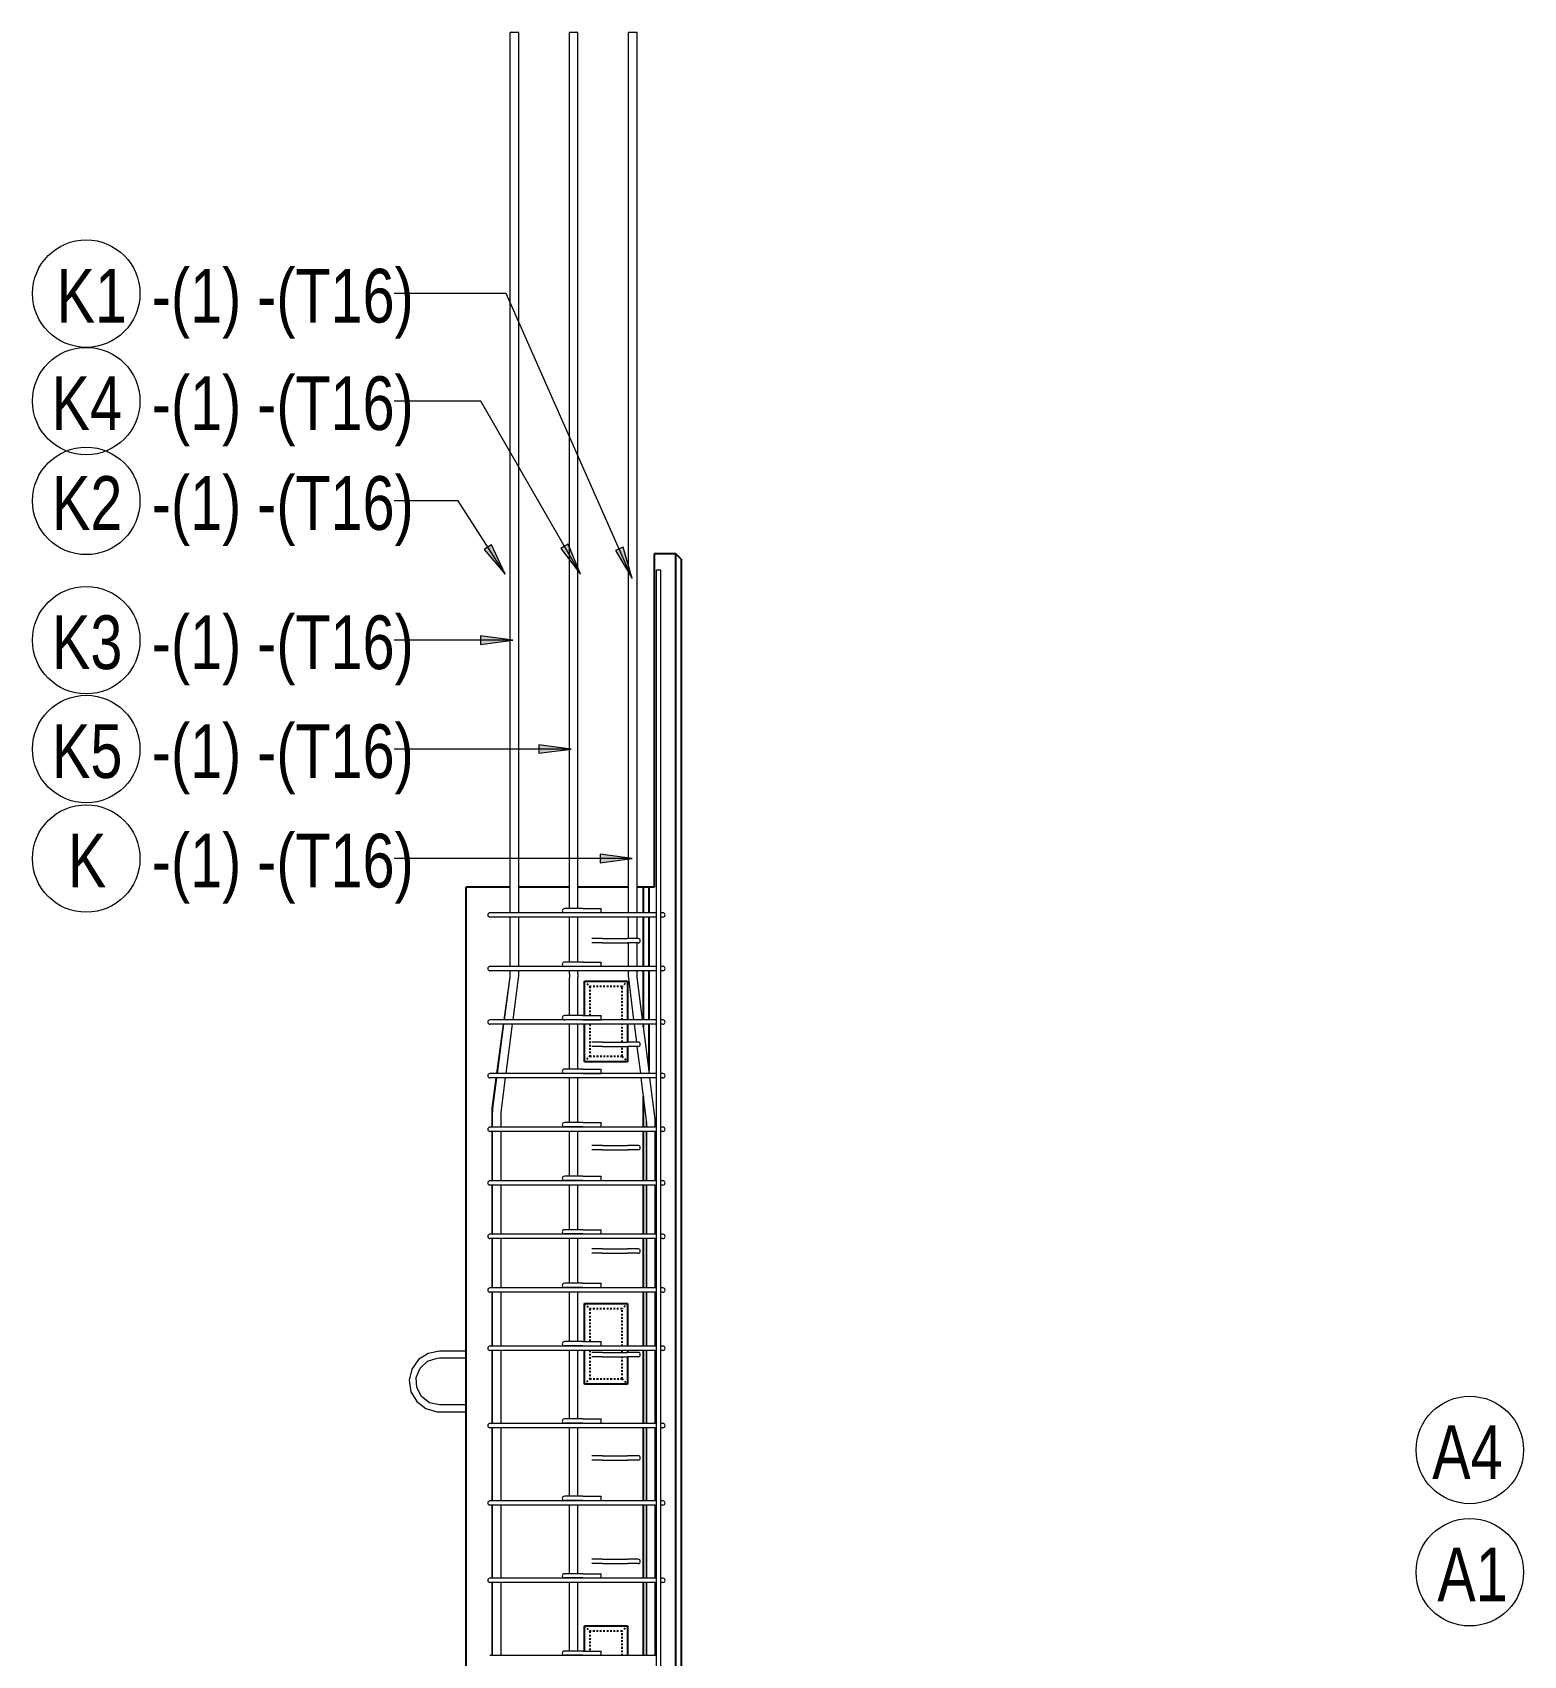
# Model space of a CAD drawing. Header units: millimetres. Extents: x -12508 to 11584, y -2169 to 13538.
# Drawn here: x -5762 to -2987, y 1610 to 4630 of the extents above; entities that cross this region are included whole.
import ezdxf

# ---------------------------------------------------------------- set-up
doc = ezdxf.new("R2010")
doc.units = ezdxf.units.MM
doc.linetypes.add('Dash', pattern=[6.36, 3.18, -3.18])
for name, color, linetype, lineweight in [('A-GENM', 13, 'Continuous', 18), ('A-WALL', 113, 'Continuous', 25), ('A-WALL-HDLN', 110, 'Dash', 25), ('S-COLS', 52, 'Continuous', 18), ('S-COLS-HDLN', 52, 'Dash', 18), ('S-RBAR', 171, 'Continuous', 18), ('S-RBAR-IDEN', 171, 'Continuous', 9)]:
    doc.layers.add(name, color=color, linetype=linetype, lineweight=lineweight)
doc.styles.add('Nirmala UI Semilight', font='NirmalaS.ttf', dxfattribs={"width": 0.8, "height": 100})

# ---------------------------------------------------------------- blocks, each defined once
blk = doc.blocks.new('12_7Ø_ Lifting Insert_COLUMN - 12_9Ø Lifting insert-1653057-Elevation Right 1')
at = {"layer": 'A-GENM'}
for p, q in [((12713.7, 2176.1), (12663.7, 2176.1)), ((12663.7, 2163.4), (12713.7, 2163.4)), ((12713.7, 2076.1), (12663.7, 2076.1)), ((12663.7, 2063.4), (12713.7, 2063.4))]:
    blk.add_line(p, q, dxfattribs=at)
at = {"layer": 'A-GENM', "flags": 128}
for points in [[(12663.7, 2176.1), (12642.7, 2172), (12624.7, 2160.3), (12612.3, 2142.8), (12607.4, 2121.9), (12610.7, 2100.7), (12621.6, 2082.2), (12638.7, 2069.2), (12659.4, 2063.5), (12663.7, 2063.4)], [(12663.7, 2076.1), (12645.3, 2080.1), (12630.3, 2091.6), (12621.6, 2108.3), (12620.7, 2127.1), (12627.8, 2144.5), (12641.6, 2157.4), (12659.6, 2163.2), (12663.7, 2163.4)]]:
    blk.add_lwpolyline(points, dxfattribs=at)
blk = doc.blocks.new('M_Rebar Tag_rfa MARK - ARROW-794226-Elevation Right 1')
at = {"layer": 'S-RBAR-IDEN'}
blk.add_circle((12006.5, 3944.3), 100, dxfattribs=at)
blk = doc.blocks.new('M_Rebar Tag_rfa Dimension - ARROW-793927-Elevation Right 2')
at = {"layer": 'S-RBAR-IDEN'}
blk.add_circle((11535.3, 3792.2), 100, dxfattribs=at)
blk = doc.blocks.new('M_Rebar Tag_rfa Dimension - DOT-793929-Elevation Right 2')
at = {"layer": 'S-RBAR-IDEN'}
blk.add_circle((13398.1, 1558.8), 100, dxfattribs=at)

msp = doc.modelspace()

# ---------------------------------------------------------------- hatches: boundary and pattern name
at = {"layer": 'S-RBAR-IDEN'}
for points in [[(-4882.17887, 3621.90336), (-4907.90871, 3676.67902), (-4921.20897, 3668.15321)], [(-4742.0852, 3621.90336), (-4765.17659, 3677.84248), (-4778.86788, 3669.95991)], [(-4645.53542, 3614.29993), (-4662.60254, 3672.36119), (-4677.04835, 3665.96551)], [(-4868.16951, 3499.3214), (-4928.16951, 3507.22055), (-4928.16951, 3491.42226)], [(-4759.59691, 3296.71603), (-4819.59691, 3304.61518), (-4819.59691, 3288.81688)], [(-4645.51154, 3092.98367), (-4705.51154, 3100.88282), (-4705.51154, 3085.08452)]]:
    msp.add_hatch(color=256, dxfattribs=at).paths.add_polyline_path(points)

# ---------------------------------------------------------------- linework, layer by layer
at = {"layer": 'A-WALL'}
for p, q in [((-4604.63575, 3660.3125), (-4604.63901, 3039.84375)), ((-4564.63833, 3660.31229), (-4604.63575, 3660.3125)), ((-4564.66489, -1395.15646), (-4564.63833, 3660.31229)), ((-4554.63592, 3650.29328), (-4564.64375, 3660.30144)), ((-4554.63592, 3650.29328), (-4554.66242, -1395.15662)), ((-4954.66231, -1395.15441), (-4954.63901, 3039.84559)), ((-4954.63901, 3039.84559), (-4954.64225, 3039.84266)), ((-4872.64144, 3039.84516), (-4954.63901, 3039.84559)), ((-4762.64144, 3039.84458), (-4856.64005, 3039.84507)), ((-4652.64144, 3039.84358), (-4746.64005, 3039.84408)), ((-4624.63947, 3039.84344), (-4636.64005, 3039.8435)), ((-4624.63972, 2991.95145), (-4624.63947, 3039.84344)), ((-4614.63901, 3039.8438), (-4624.63947, 3039.84344)), ((-4614.63901, 3039.8438), (-4614.63926, 2991.95139)), ((-4604.63901, 3039.84375), (-4614.63901, 3039.8438)), ((-4624.64025, 2892.22172), (-4624.63976, 2983.94923)), ((-4614.6393, 2983.94918), (-4614.63978, 2892.22167)), ((-4624.64077, 2792.492), (-4624.64029, 2884.21951)), ((-4614.63983, 2884.21946), (-4614.64031, 2792.49195)), ((-4734.64053, 2800.62274), (-4734.64019, 2864.84402)), ((-4734.6394, 2864.8448), (-4654.6394, 2864.84438)), ((-4654.63862, 2864.8436), (-4654.639, 2792.49216)), ((-4734.64098, 2714.84402), (-4734.64061, 2784.49037)), ((-4654.63904, 2784.48994), (-4654.63922, 2751.34401)), ((-4624.64084, 2779.23536), (-4624.64081, 2784.48979)), ((-4614.64035, 2784.48973), (-4614.6408, 2699.02859)), ((-4654.63926, 2743.34401), (-4654.63941, 2714.8436)), ((-4654.64019, 2714.84281), (-4734.64019, 2714.84323)), ((-4624.64182, 2593.03256), (-4624.64152, 2649.89877)), ((-4624.64234, 2493.30284), (-4624.64186, 2585.03034)), ((-4624.64287, 2393.57312), (-4624.64238, 2485.30062)), ((-4624.64339, 2293.8434), (-4624.64291, 2385.5709)), ((-4624.64396, 2185.46053), (-4624.64343, 2285.84118)), ((-4734.64371, 2193.84388), (-4734.64334, 2264.84402)), ((-4734.64256, 2264.8448), (-4654.64256, 2264.84438)), ((-4654.64177, 2264.8436), (-4654.64219, 2185.46069)), ((-4734.64413, 2114.84402), (-4734.6438, 2177.45889)), ((-4654.64223, 2177.45847), (-4654.64225, 2173.84401)), ((-4624.64472, 2041.50829), (-4624.644, 2177.45831)), ((-4654.64229, 2165.84401), (-4654.64256, 2114.8436)), ((-4654.64334, 2114.84281), (-4734.64334, 2114.84323)), ((-4624.64547, 1897.55606), (-4624.64476, 2033.50608)), ((-4624.64623, 1753.60383), (-4624.64551, 1889.55385)), ((-4624.64698, 1609.65159), (-4624.64627, 1745.60161)), ((-4734.64674, 1618.05441), (-4734.64649, 1664.84402)), ((-4734.64571, 1664.8448), (-4654.64571, 1664.84438)), ((-4654.64493, 1664.8436), (-4654.64522, 1609.65175))]:
    msp.add_line(p, q, dxfattribs=at)
at = {"layer": 'A-WALL-HDLN'}
for p, q in [((-4954.63901, 3039.84559), (-4954.64225, 3039.84266)), ((-4734.6394, 2864.84402), (-4724.63975, 2854.8437)), ((-4724.63975, 2854.8437), (-4724.64003, 2800.62258)), ((-4664.63975, 2854.84339), (-4724.63975, 2854.8437)), ((-4664.64007, 2792.49221), (-4664.63975, 2854.84339)), ((-4654.6394, 2864.8436), (-4664.63975, 2854.84339)), ((-4724.64012, 2784.49031), (-4724.64043, 2724.8437)), ((-4664.64029, 2751.34407), (-4664.64012, 2784.49)), ((-4734.64019, 2714.84402), (-4724.64043, 2724.8437)), ((-4724.64043, 2724.8437), (-4664.64043, 2724.84339)), ((-4664.64043, 2724.84339), (-4664.64033, 2743.34407)), ((-4664.64043, 2724.84339), (-4654.64019, 2714.8436)), ((-4734.64256, 2264.84402), (-4724.6429, 2254.8437)), ((-4724.6429, 2254.8437), (-4724.64322, 2193.84372)), ((-4664.6429, 2254.84339), (-4724.6429, 2254.8437)), ((-4664.64326, 2185.46074), (-4664.6429, 2254.84339)), ((-4654.64256, 2264.8436), (-4664.6429, 2254.84339)), ((-4724.64331, 2177.45884), (-4724.64358, 2124.8437)), ((-4664.64332, 2173.84407), (-4664.64331, 2177.45852)), ((-4664.64358, 2124.84339), (-4664.64337, 2165.84407)), ((-4734.64334, 2114.84402), (-4724.64358, 2124.8437)), ((-4724.64358, 2124.8437), (-4664.64358, 2124.84339)), ((-4664.64358, 2124.84339), (-4654.64334, 2114.8436)), ((-4734.64571, 1664.84402), (-4724.64605, 1654.8437)), ((-4654.64571, 1664.8436), (-4664.64605, 1654.84339)), ((-4724.64605, 1654.8437), (-4724.64624, 1618.05425)), ((-4664.64605, 1654.84339), (-4724.64605, 1654.8437)), ((-4664.64629, 1609.6518), (-4664.64605, 1654.84339))]:
    msp.add_line(p, q, dxfattribs=at)
at = {"layer": 'S-COLS'}
for p, q in [((-4954.66231, -1395.15441), (-4954.63901, 3039.84559)), ((-4954.64225, 3039.84266), (-4954.63901, 3039.84559)), ((-4954.63901, 3039.84559), (-4872.64144, 3039.84516)), ((-4856.64005, 3039.84507), (-4762.64144, 3039.84458)), ((-4734.64019, 2864.84402), (-4734.64053, 2800.62274)), ((-4654.6394, 2864.84438), (-4734.6394, 2864.8448)), ((-4654.639, 2792.49216), (-4654.63862, 2864.8436)), ((-4734.64061, 2784.49037), (-4734.64098, 2714.84402)), ((-4654.63922, 2751.34401), (-4654.63904, 2784.48994)), ((-4654.63941, 2714.8436), (-4654.63926, 2743.34401)), ((-4734.64019, 2714.84323), (-4654.64019, 2714.84281)), ((-4734.64334, 2264.84402), (-4734.64371, 2193.84388)), ((-4654.64256, 2264.84438), (-4734.64256, 2264.8448)), ((-4654.64219, 2185.46069), (-4654.64177, 2264.8436)), ((-4734.6438, 2177.45889), (-4734.64413, 2114.84402)), ((-4654.64225, 2173.84401), (-4654.64223, 2177.45847)), ((-4654.64256, 2114.8436), (-4654.64229, 2165.84401)), ((-4734.64334, 2114.84323), (-4654.64334, 2114.84281)), ((-4734.64649, 1664.84402), (-4734.64674, 1618.05441)), ((-4654.64571, 1664.84438), (-4734.64571, 1664.8448)), ((-4654.64522, 1609.65175), (-4654.64493, 1664.8436))]:
    msp.add_line(p, q, dxfattribs=at)
at = {"layer": 'S-COLS-HDLN'}
msp.add_line((-4954.64225, 3039.84266), (-4954.63901, 3039.84559), dxfattribs=at)
at = {"layer": 'S-RBAR'}
for p, q in [((-4872.6403, 2991.95275), (-4872.63169, 4630.31297)), ((-4856.63169, 4630.31288), (-4872.63169, 4630.31297)), ((-4856.6403, 2991.95266), (-4856.63169, 4630.31288)), ((-4762.64026, 2999.84407), (-4762.63169, 4630.31239)), ((-4746.63169, 4630.3123), (-4762.63169, 4630.31239)), ((-4746.64026, 2999.84401), (-4746.63169, 4630.3123)), ((-4652.6403, 2991.95159), (-4652.63169, 4630.31181)), ((-4636.63169, 4630.31173), (-4652.63169, 4630.31181)), ((-4636.6403, 2991.95151), (-4636.63169, 4630.31173)), ((-4600.66256, -1365.15664), (-4600.63631, 3629.84336)), ((-4592.63631, 3629.84332), (-4600.63631, 3629.84336)), ((-4592.66256, -1365.15668), (-4592.63631, 3629.84332)), ((-4608.63977, 2991.95136), (-4890.63977, 2991.95284)), ((-4737.70346, 2999.84393), (-4703.76273, 2999.8434)), ((-4703.76285, 2991.95186), (-4703.76273, 2999.8434)), ((-4608.63981, 2983.95136), (-4890.63981, 2983.95284)), ((-4872.64082, 2892.22303), (-4872.64034, 2983.95275)), ((-4856.64082, 2892.22294), (-4856.64034, 2983.95266)), ((-4762.64078, 2900.2335), (-4762.64034, 2983.95217)), ((-4746.64078, 2900.23344), (-4746.64034, 2983.95209)), ((-4652.64055, 2943.84399), (-4652.64034, 2983.95159)), ((-4636.64055, 2943.84376), (-4636.64034, 2983.95151)), ((-4700.76809, 2935.84426), (-4654.63955, 2935.84401)), ((-4700.76805, 2943.84426), (-4654.63951, 2943.84401)), ((-4652.64083, 2892.22187), (-4652.6406, 2935.84399)), ((-4636.64083, 2892.22179), (-4636.6406, 2935.84376)), ((-4737.70398, 2900.23336), (-4703.76325, 2900.23282)), ((-4703.76338, 2892.23282), (-4703.76325, 2900.23282)), ((-4608.64033, 2884.22164), (-4890.64033, 2884.22312)), ((-4608.64029, 2892.22164), (-4890.64029, 2892.22312)), ((-4884.02183, 2792.49337), (-4873.04674, 2872.58113)), ((-4883.51947, 2792.49336), (-4873.02472, 2872.58113)), ((-4873.02472, 2872.58113), (-4872.6424, 2878.11619)), ((-4872.6424, 2878.11619), (-4872.6409, 2878.48766)), ((-4872.6409, 2878.48766), (-4872.64087, 2884.22303)), ((-4867.38269, 2792.49328), (-4857.16034, 2870.50226)), ((-4857.16034, 2870.50226), (-4856.90062, 2874.49492)), ((-4856.90062, 2874.49492), (-4856.6409, 2878.48757)), ((-4856.6409, 2878.48757), (-4856.64087, 2884.22294)), ((-4762.64116, 2800.62293), (-4762.64093, 2871.54114)), ((-4762.6409, 2878.48708), (-4762.64087, 2884.22245)), ((-4746.64116, 2800.62287), (-4746.64093, 2871.54109)), ((-4746.6409, 2878.487), (-4746.64087, 2884.22236)), ((-4652.6409, 2878.4865), (-4652.64087, 2884.22187)), ((-4652.39533, 2874.51864), (-4652.6409, 2878.4865)), ((-4652.14976, 2870.55077), (-4652.39533, 2874.51864)), ((-4642.41754, 2792.4921), (-4652.14976, 2870.55077)), ((-4636.6409, 2878.48642), (-4636.64087, 2884.22179)), ((-4636.63946, 2878.1118), (-4636.6409, 2878.48642)), ((-4636.27269, 2872.5303), (-4636.63946, 2878.1118)), ((-4626.29366, 2792.49201), (-4636.27269, 2872.5303)), ((-4897.68862, 2692.76369), (-4885.11836, 2784.49172)), ((-4896.58811, 2692.76368), (-4884.56779, 2784.49337)), ((-4608.64086, 2784.49192), (-4890.64086, 2784.4934)), ((-4608.64082, 2792.49192), (-4890.64082, 2792.4934)), ((-4880.45133, 2692.76363), (-4868.43101, 2784.49328)), ((-4762.64148, 2701.01236), (-4762.64121, 2784.49273)), ((-4746.64148, 2701.0123), (-4746.64121, 2784.49264)), ((-4737.70459, 2792.62278), (-4703.7639, 2792.62225)), ((-4737.70451, 2800.62278), (-4703.76378, 2800.62225)), ((-4703.7639, 2792.62225), (-4703.76378, 2800.62225)), ((-4637.28724, 2751.34378), (-4641.42012, 2784.49209)), ((-4613.85952, 2692.76222), (-4625.29623, 2784.49201)), ((-4700.76906, 2751.34426), (-4654.64052, 2751.34401)), ((-4700.7691, 2743.34426), (-4654.64057, 2743.34401)), ((-4629.98341, 2692.76231), (-4636.28981, 2743.34375)), ((-4608.64134, 2692.7622), (-4890.64134, 2692.76368)), ((-4737.70512, 2693.01221), (-4703.76442, 2693.01168)), ((-4737.70503, 2701.01221), (-4703.7643, 2701.01168)), ((-4703.76442, 2693.01168), (-4703.7643, 2701.01168)), ((-4905.94403, 2632.52205), (-4898.78516, 2684.76193)), ((-4905.09528, 2627.84358), (-4897.63643, 2684.76369)), ((-4608.64138, 2684.7622), (-4890.64138, 2684.76368)), ((-4889.23091, 2625.7647), (-4881.49965, 2684.76363)), ((-4762.64196, 2601.40178), (-4762.64155, 2678.66476)), ((-4746.64196, 2601.40173), (-4746.64155, 2678.66468)), ((-4619.11474, 2605.58863), (-4628.98598, 2684.7623)), ((-4603.23767, 2607.56815), (-4612.86209, 2684.76222)), ((-4906.49041, 2624.49001), (-4906.21722, 2628.50603)), ((-4906.21722, 2628.50603), (-4905.94403, 2632.52205)), ((-4906.49057, 2593.03394), (-4906.49041, 2624.49001)), ((-4905.61487, 2593.03395), (-4905.61473, 2619.85826)), ((-4905.61473, 2619.85826), (-4905.355, 2623.85092)), ((-4905.355, 2623.85092), (-4905.09528, 2627.84358)), ((-4889.61487, 2593.03395), (-4889.61473, 2619.85817)), ((-4889.61473, 2619.85817), (-4889.27721, 2625.39975)), ((-4889.27721, 2625.39975), (-4889.23091, 2625.7647)), ((-4737.70555, 2601.40164), (-4703.76482, 2601.40111)), ((-4703.76495, 2593.40111), (-4703.76482, 2601.40111)), ((-4619.285, 2606.92319), (-4619.32941, 2607.29116)), ((-4618.96121, 2601.335), (-4619.285, 2606.92319)), ((-4619.07033, 2605.22066), (-4619.11474, 2605.58863)), ((-4618.74654, 2599.63251), (-4619.07033, 2605.22066)), ((-4618.96126, 2593.03253), (-4618.96121, 2601.335)), ((-4618.74657, 2593.03253), (-4618.74654, 2599.63251)), ((-4602.9921, 2603.60029), (-4603.23767, 2607.56815)), ((-4602.74654, 2599.63242), (-4602.9921, 2603.60029)), ((-4602.74657, 2593.03242), (-4602.74654, 2599.63242)), ((-4906.4911, 2493.30421), (-4906.49062, 2584.90847)), ((-4905.61539, 2493.30423), (-4905.61491, 2584.90847)), ((-4608.64191, 2585.03248), (-4890.64191, 2585.03396)), ((-4608.64186, 2593.03248), (-4890.64186, 2593.03396)), ((-4889.61539, 2493.30423), (-4889.61491, 2584.90847)), ((-4762.64248, 2501.79121), (-4762.64205, 2584.90847)), ((-4746.64248, 2501.79115), (-4746.64205, 2585.0332)), ((-4737.70564, 2593.40164), (-4703.76495, 2593.40111)), ((-4618.96178, 2493.30281), (-4618.9613, 2585.03253)), ((-4618.74709, 2493.30281), (-4618.74661, 2585.03253)), ((-4602.74709, 2493.3027), (-4602.74661, 2584.90847)), ((-4700.77011, 2550.84426), (-4654.64158, 2550.84401)), ((-4700.77007, 2558.84426), (-4654.64153, 2558.84401)), ((-4906.49162, 2393.57449), (-4906.49114, 2485.30243)), ((-4905.61591, 2393.57451), (-4905.61543, 2485.30423)), ((-4608.64243, 2485.30275), (-4890.64243, 2485.30424)), ((-4608.64239, 2493.30275), (-4890.64239, 2493.30424)), ((-4889.61591, 2393.57451), (-4889.61543, 2485.30423)), ((-4762.64301, 2402.18064), (-4762.64257, 2485.30356)), ((-4762.64253, 2493.30356), (-4762.64253, 2493.79121)), ((-4746.64301, 2402.18058), (-4746.64257, 2485.30348)), ((-4746.64253, 2493.30348), (-4746.64253, 2493.79115)), ((-4737.70616, 2493.79107), (-4703.76547, 2493.79053)), ((-4737.70608, 2501.79107), (-4703.76535, 2501.79053)), ((-4703.76547, 2493.79053), (-4703.76535, 2501.79053)), ((-4618.9623, 2393.57309), (-4618.96182, 2485.30281)), ((-4618.74762, 2393.57309), (-4618.74714, 2485.30281)), ((-4602.74762, 2393.57298), (-4602.74714, 2485.3027)), ((-4608.64291, 2393.57303), (-4890.64291, 2393.57451)), ((-4762.64305, 2393.57384), (-4762.64305, 2394.18064)), ((-4746.64305, 2393.57376), (-4746.64305, 2394.18058)), ((-4737.70669, 2394.1805), (-4703.76599, 2394.17996)), ((-4737.7066, 2402.1805), (-4703.76587, 2402.17996)), ((-4703.76599, 2394.17996), (-4703.76587, 2402.17996)), ((-4906.49214, 2293.84477), (-4906.49166, 2385.57271)), ((-4905.61644, 2293.84479), (-4905.61596, 2385.57451)), ((-4608.64295, 2385.57303), (-4890.64295, 2385.57451)), ((-4889.61644, 2293.84479), (-4889.61596, 2385.57451)), ((-4762.64353, 2302.57007), (-4762.64309, 2385.57384)), ((-4746.64353, 2302.57001), (-4746.64309, 2385.57376)), ((-4700.77112, 2358.34426), (-4654.64259, 2358.34401)), ((-4700.77108, 2366.34426), (-4654.64255, 2366.34401)), ((-4618.96283, 2293.84337), (-4618.96235, 2385.57309)), ((-4618.74814, 2293.84336), (-4618.74766, 2385.57309)), ((-4602.74814, 2293.84326), (-4602.74766, 2385.57298)), ((-4737.70712, 2302.56992), (-4703.76639, 2302.56939)), ((-4703.76652, 2294.56939), (-4703.76639, 2302.56939)), ((-4906.49271, 2185.4619), (-4906.49219, 2285.84299)), ((-4905.61701, 2185.46192), (-4905.61648, 2285.84479)), ((-4608.64348, 2285.84331), (-4890.64348, 2285.84479)), ((-4608.64344, 2293.84331), (-4890.64344, 2293.84479)), ((-4889.61701, 2185.46192), (-4889.61648, 2285.84479)), ((-4762.6441, 2193.84407), (-4762.64362, 2285.84412)), ((-4762.64358, 2293.84412), (-4762.64357, 2294.57007)), ((-4746.6441, 2193.84401), (-4746.64362, 2285.84404)), ((-4746.64358, 2293.84404), (-4746.64357, 2294.57001)), ((-4737.70721, 2294.56992), (-4703.76652, 2294.56939)), ((-4618.9634, 2185.4605), (-4618.96287, 2285.84337)), ((-4618.74871, 2185.4605), (-4618.74818, 2285.84336)), ((-4602.74871, 2185.46039), (-4602.74818, 2285.84326)), ((-4906.49347, 2041.50967), (-4906.49276, 2177.46012)), ((-4905.61776, 2041.50969), (-4905.61705, 2177.46192)), ((-4608.64405, 2177.46044), (-4890.64405, 2177.46193)), ((-4608.64401, 2185.46044), (-4890.64401, 2185.46193)), ((-4889.61776, 2041.50969), (-4889.61705, 2177.46192)), ((-4762.64486, 2049.89671), (-4762.64419, 2177.46125)), ((-4746.64486, 2049.89665), (-4746.64419, 2177.46117)), ((-4737.70778, 2185.84393), (-4703.76709, 2185.8434)), ((-4737.7077, 2193.84393), (-4703.76696, 2193.8434)), ((-4703.76709, 2185.8434), (-4703.76696, 2193.8434)), ((-4618.96415, 2041.50826), (-4618.96344, 2177.4605)), ((-4618.74947, 2041.50826), (-4618.74875, 2177.4605)), ((-4602.74947, 2041.50815), (-4602.74875, 2177.46039)), ((-4700.77214, 2165.84426), (-4654.6436, 2165.84401)), ((-4700.77209, 2173.84426), (-4654.64356, 2173.84401)), ((-4906.49423, 1897.55744), (-4906.49351, 2033.50789)), ((-4905.61852, 1897.55746), (-4905.61781, 2033.50969)), ((-4608.6448, 2033.50821), (-4890.6448, 2033.50969)), ((-4608.64476, 2041.50821), (-4890.64476, 2041.50969)), ((-4889.61852, 1897.55745), (-4889.61781, 2033.50969)), ((-4762.64561, 1905.94934), (-4762.64494, 2033.50902)), ((-4746.64561, 1905.94928), (-4746.64494, 2033.50894)), ((-4737.70854, 2041.89656), (-4703.76785, 2041.89603)), ((-4737.70845, 2049.89656), (-4703.76772, 2049.89603)), ((-4703.76785, 2041.89603), (-4703.76772, 2049.89603)), ((-4618.96491, 1897.55603), (-4618.96419, 2033.50826)), ((-4618.75022, 1897.55603), (-4618.74951, 2033.50826)), ((-4602.75022, 1897.55592), (-4602.74951, 2033.50815)), ((-4700.77315, 1973.34426), (-4654.64461, 1973.34401)), ((-4700.7731, 1981.34426), (-4654.64457, 1981.34401)), ((-4737.70921, 1905.94919), (-4703.76848, 1905.94866)), ((-4703.7686, 1897.94866), (-4703.76848, 1905.94866)), ((-4906.49498, 1753.6052), (-4906.49427, 1889.55566)), ((-4905.61928, 1753.60522), (-4905.61856, 1889.55746)), ((-4608.64556, 1889.55598), (-4890.64556, 1889.55746)), ((-4608.64552, 1897.55598), (-4890.64552, 1897.55746)), ((-4889.61928, 1753.60522), (-4889.61856, 1889.55745)), ((-4762.64637, 1762.00197), (-4762.6457, 1889.55679)), ((-4746.64637, 1762.00191), (-4746.6457, 1889.5567)), ((-4737.70929, 1897.94919), (-4703.7686, 1897.94866)), ((-4618.96567, 1753.6038), (-4618.96495, 1889.55603)), ((-4618.75098, 1753.6038), (-4618.75027, 1889.55603)), ((-4602.75098, 1753.60369), (-4602.75027, 1889.55592)), ((-4700.77412, 1788.84426), (-4654.64558, 1788.84401)), ((-4608.64627, 1753.60374), (-4890.64627, 1753.60523)), ((-4737.71005, 1754.00182), (-4703.76936, 1754.00129)), ((-4737.70996, 1762.00182), (-4703.76923, 1762.00129)), ((-4703.76936, 1754.00129), (-4703.76923, 1762.00129)), ((-4700.77416, 1780.84426), (-4654.64562, 1780.84401)), ((-4906.49574, 1609.65297), (-4906.49502, 1745.60342)), ((-4905.62003, 1609.65299), (-4905.61932, 1745.60522)), ((-4608.64632, 1745.60374), (-4890.64632, 1745.60523)), ((-4889.62003, 1609.65299), (-4889.61932, 1745.60522)), ((-4762.64713, 1618.0546), (-4762.64646, 1745.60455)), ((-4746.64713, 1618.05454), (-4746.64646, 1745.60447)), ((-4618.96642, 1609.65156), (-4618.96571, 1745.6038)), ((-4618.75174, 1609.65156), (-4618.75102, 1745.6038)), ((-4602.75174, 1609.65145), (-4602.75102, 1745.60369)), ((-4608.64703, 1609.65151), (-4890.64703, 1609.65299)), ((-4737.7108, 1610.05445), (-4703.77011, 1610.05392)), ((-4737.71072, 1618.05445), (-4703.76999, 1618.05392)), ((-4703.77011, 1610.05392), (-4703.76999, 1618.05392))]:
    msp.add_line(p, q, dxfattribs=at)
for centre, start, end in [((-4910.64201, 2987.95094), 89.99969898, 269.99969898), ((-4910.64201, 2987.95094), 89.99969898, 269.99969898), ((-4771.84781, 2995.84216), 89.99969898, 254.99969898), ((-4588.64002, 2987.95105), 269.99969898, 89.99969898), ((-4634.63976, 2939.8437), 269.99969898, 89.99969898), ((-4771.84834, 2896.23159), 89.99969898, 269.99969898), ((-4910.64254, 2888.22122), 89.99969898, 269.99969898), ((-4910.64254, 2888.22122), 89.99969898, 269.99969898), ((-4588.64054, 2888.22133), 269.99969898, 89.99969898), ((-4910.64306, 2788.4915), 89.99969898, 269.99969898), ((-4910.64306, 2788.4915), 89.99969898, 269.99969898), ((-4771.84886, 2796.62102), 89.99969898, 269.99969898), ((-4588.64107, 2788.4916), 269.99969898, 89.99969898), ((-4634.64078, 2747.3437), 269.99969898, 89.99969898), ((-4910.64358, 2688.76178), 89.99969898, 269.99969898), ((-4910.64358, 2688.76178), 89.99969898, 269.99969898), ((-4771.84938, 2697.01045), 89.99969898, 269.99969898), ((-4588.64159, 2688.76188), 269.99969898, 89.99969898), ((-4771.84991, 2597.39987), 89.99969898, 269.99969898), ((-4910.64411, 2589.03206), 89.99969898, 269.99969898), ((-4910.64411, 2589.03206), 89.99969898, 269.99969898), ((-4588.64212, 2589.03216), 269.99969898, 89.99969898), ((-4634.64179, 2554.8437), 269.99969898, 89.99969898), ((-4910.64463, 2489.30233), 89.99969898, 269.99969898), ((-4910.64463, 2489.30233), 89.99969898, 269.99969898), ((-4771.85043, 2497.7893), 89.99969898, 269.99969898), ((-4588.64264, 2489.30244), 269.99969898, 89.99969898), ((-4910.64515, 2389.57261), 89.99969898, 269.99969898), ((-4910.64515, 2389.57261), 89.99969898, 269.99969898), ((-4771.85095, 2398.17873), 89.99969898, 269.99969898), ((-4588.64316, 2389.57272), 269.99969898, 89.99969898), ((-4634.6428, 2362.3437), 269.99969898, 89.99969898), ((-4771.85148, 2298.56816), 89.99969898, 269.99969898), ((-4910.64568, 2289.84289), 89.99969898, 269.99969898), ((-4910.64568, 2289.84289), 89.99969898, 269.99969898), ((-4588.64369, 2289.843), 269.99969898, 89.99969898), ((-4910.64625, 2181.46002), 89.99969898, 269.99969898), ((-4910.64625, 2181.46002), 89.99969898, 269.99969898), ((-4771.85205, 2189.84216), 89.99969898, 269.99969898), ((-4588.64426, 2181.46013), 269.99969898, 89.99969898), ((-4634.64381, 2169.8437), 269.99969898, 89.99969898), ((-4910.647, 2037.50779), 89.99969898, 269.99969898), ((-4910.647, 2037.50779), 89.99969898, 269.99969898), ((-4771.8528, 2045.89479), 89.99969898, 269.99969898), ((-4588.64501, 2037.5079), 269.99969898, 89.99969898), ((-4634.64482, 1977.3437), 269.99969898, 89.99969898), ((-4771.85356, 1901.94743), 89.99969898, 269.99969898), ((-4910.64776, 1893.55556), 89.99969898, 269.99969898), ((-4910.64776, 1893.55556), 89.99969898, 269.99969898), ((-4588.64577, 1893.55566), 269.99969898, 89.99969898), ((-4634.64583, 1784.8437), 269.99969898, 89.99969898), ((-4910.64852, 1749.60332), 89.99969898, 269.99969898), ((-4910.64852, 1749.60332), 89.99969898, 269.99969898), ((-4771.85432, 1758.00006), 89.99969898, 269.99969898), ((-4588.64653, 1749.60343), 269.99969898, 89.99969898), ((-4771.85507, 1614.05269), 89.99969898, 269.99969898)]:
    msp.add_arc(centre, 4, start, end, dxfattribs=at)
for centre, major_axis, ratio, start_param, end_param in [((-4890.64, 2991.95263), (-20, 0.00011), 0.0000104484, 4.7123774087, 6.2831737355), ((-4751.8458, 2999.84385), (-20, 0.00011), 0.0000104484, 3.9269792463, 6.2831737355), ((-4608.64, 2991.95115), (-20, 0.00011), 0.0000104484, 4.2680810799, 4.7123658371), ((-4608.64, 2991.95115), (-20, 0.00011), 0.0000104484, 3.1415810819, 3.6778580813), ((-4890.64004, 2983.95263), (-20, 0.00011), 0.0000104484, 4.7123774087, 6.2831737355), ((-4608.64004, 2983.95115), (-20, 0.00011), 0.0000104484, 4.2680819282, 4.7123774087), ((-4608.64004, 2983.95115), (-20, 0.00011), 0.0000104484, 3.1415926536, 3.6778546708), ((-4700.76832, 2935.84405), (-20, 0.00011), 0.0000104484, 4.7123774087, 6.2831737355), ((-4700.76828, 2943.84405), (-20, 0.00011), 0.0000104484, 4.7123774087, 6.2831737355), ((-4654.63974, 2943.8438), (-20, 0.00011), 0.0000104484, 3.1415926526, 4.7123774087), ((-4654.63979, 2935.8438), (-20, 0.00011), 0.0000104484, 3.1415810832, 4.7123658371), ((-4751.84633, 2900.23328), (-20, 0.00011), 0.0000104484, 3.9269792442, 6.2831737355), ((-4890.64057, 2884.22291), (-20, 0.00011), 0.0000104484, 4.7123774087, 6.2831737355), ((-4890.64052, 2892.22291), (-20, 0.00011), 0.0000104484, 4.7123774087, 6.2831737355), ((-4762.64044, 2878.4875), (0.00021, 40), 0.0000115717, 1.5708067752, 1.7453397004), ((-4746.64044, 2878.48741), (0.00021, 40), 0.0000115717, 1.5708067752, 1.7453397004), ((-4608.64057, 2884.22143), (-20, 0.00011), 0.0000104484, 4.2680819282, 4.7123774087), ((-4608.64052, 2892.22143), (-20, 0.00011), 0.0000104484, 4.2680810799, 4.7123658371), ((-4608.64057, 2884.22143), (-20, 0.00011), 0.0000104484, 3.1415926536, 3.6778546692), ((-4608.64052, 2892.22143), (-20, 0.00011), 0.0000104484, 3.1415810819, 3.6778580795), ((-4890.64109, 2784.49319), (-20, 0.00011), 0.0000104484, 4.7123774087, 6.2831737355), ((-4890.64105, 2792.49319), (-20, 0.00011), 0.0000104484, 4.7123774087, 6.2831737355), ((-4751.84689, 2792.62271), (-20, 0.00011), 0.0000104484, 3.9269792453, 6.2831737355), ((-4751.84685, 2800.62271), (-20, 0.00011), 0.0000104484, 3.9269792474, 6.2831737355), ((-4608.64109, 2784.49171), (-20, 0.00011), 0.0000104484, 4.2680819282, 4.7123774087), ((-4608.64105, 2792.49171), (-20, 0.00011), 0.0000104484, 4.2680810799, 4.7123658371), ((-4608.64109, 2784.49171), (-20, 0.00011), 0.0000104484, 3.1415926536, 3.6778546701), ((-4608.64105, 2792.49171), (-20, 0.00011), 0.0000104484, 3.1415810819, 3.6778580813), ((-4700.76929, 2751.34405), (-20, 0.00011), 0.0000104484, 4.7123774087, 6.2831737355), ((-4654.64075, 2751.3438), (-20, 0.00011), 0.0000104484, 3.1415926526, 4.7123774087), ((-4700.76933, 2743.34405), (-20, 0.00011), 0.0000104484, 4.7123774087, 6.2831737355), ((-4654.6408, 2743.3438), (-20, 0.00011), 0.0000104484, 3.1415810832, 4.7123658371), ((-4890.64157, 2692.76347), (-20, 0.00011), 0.0000104484, 4.7123774087, 6.2831737355), ((-4751.84741, 2693.01214), (-20, 0.00011), 0.0000104484, 3.9269792463, 6.2831737355), ((-4751.84737, 2701.01214), (-20, 0.00011), 0.0000104484, 3.9269792463, 6.2831737355), ((-4608.64157, 2692.76199), (-20, 0.00011), 0.0000104484, 4.2680810799, 4.7123658371), ((-4608.64157, 2692.76199), (-20, 0.00011), 0.0000104484, 3.1415810819, 3.6778580811), ((-4890.64161, 2684.76347), (-20, 0.00011), 0.0000104484, 4.7123774087, 6.2831737355), ((-4762.64202, 2678.66434), (0.00021, 40), 0.0000115717, 4.7123994288, 4.8655508051), ((-4746.64202, 2678.66426), (0.00021, 40), 0.0000115717, 4.7123994288, 4.8655508046), ((-4608.64161, 2684.76199), (-20, 0.00011), 0.0000104484, 4.2680819282, 4.7123774087), ((-4608.64161, 2684.76199), (-20, 0.00011), 0.0000104484, 3.1415926536, 3.6778546711), ((-4751.8479, 2601.40157), (-20, 0.00011), 0.0000104484, 3.9269792463, 6.2831737355), ((-4890.64214, 2585.03375), (-20, 0.00011), 0.0000104484, 4.7123774087, 6.2831737355), ((-4890.6421, 2593.03375), (-20, 0.00011), 0.0000104484, 4.7123774087, 6.2831737355), ((-4751.84794, 2593.40157), (-20, 0.00011), 0.0000104484, 3.9269792437, 6.2831737355), ((-4608.64214, 2585.03227), (-20, 0.00011), 0.0000104484, 4.2680819282, 4.7123774087), ((-4608.6421, 2593.03227), (-20, 0.00011), 0.0000104484, 4.2680810799, 4.7123658371), ((-4608.64214, 2585.03227), (-20, 0.00011), 0.0000104484, 3.1415926536, 3.6778546673), ((-4608.6421, 2593.03227), (-20, 0.00011), 0.0000104484, 3.1415810819, 3.6778580801), ((-4700.77034, 2550.84405), (-20, 0.00011), 0.0000104484, 4.7123774087, 6.2831737355), ((-4700.7703, 2558.84405), (-20, 0.00011), 0.0000104484, 4.7123774087, 6.2831737355), ((-4654.64177, 2558.8438), (-20, 0.00011), 0.0000104484, 3.1415926526, 4.7123774087), ((-4654.64181, 2550.8438), (-20, 0.00011), 0.0000104484, 3.1415810832, 4.7123658371), ((-4890.64266, 2485.30403), (-20, 0.00011), 0.0000104484, 4.7123774087, 6.2831737355), ((-4890.64262, 2493.30403), (-20, 0.00011), 0.0000104484, 4.7123774087, 6.2831737355), ((-4751.84846, 2493.79099), (-20, 0.00011), 0.0000104484, 3.9269792463, 6.2831737355), ((-4751.84842, 2501.79099), (-20, 0.00011), 0.0000104484, 3.9269792483, 6.2831737355), ((-4608.64266, 2485.30255), (-20, 0.00011), 0.0000104484, 4.2680819282, 4.7123774087), ((-4608.64262, 2493.30255), (-20, 0.00011), 0.0000104484, 4.2680810799, 4.7123658371), ((-4608.64266, 2485.30255), (-20, 0.00011), 0.0000104484, 3.1415926536, 3.6778546718), ((-4608.64262, 2493.30255), (-20, 0.00011), 0.0000104484, 3.1415810819, 3.6778580795), ((-4890.64314, 2393.57431), (-20, 0.00011), 0.0000104484, 4.7123774087, 6.2831737355), ((-4751.84898, 2394.18042), (-20, 0.00011), 0.0000104484, 3.9269792453, 6.2831737355), ((-4751.84894, 2402.18042), (-20, 0.00011), 0.0000104484, 3.9269792453, 6.2831737355), ((-4608.64314, 2393.57282), (-20, 0.00011), 0.0000104484, 4.2680810799, 4.7123658371), ((-4608.64314, 2393.57282), (-20, 0.00011), 0.0000104484, 3.1415810819, 3.6778580839), ((-4890.64319, 2385.57431), (-20, 0.00011), 0.0000104484, 4.7123774087, 6.2831737355), ((-4700.77136, 2358.34405), (-20, 0.00011), 0.0000104484, 4.7123774087, 6.2831737355), ((-4700.77131, 2366.34405), (-20, 0.00011), 0.0000104484, 4.7123774087, 6.2831737355), ((-4654.64278, 2366.3438), (-20, 0.00011), 0.0000104484, 3.1415926505, 4.7123774087), ((-4654.64282, 2358.3438), (-20, 0.00011), 0.0000104484, 3.141581081, 4.7123658371), ((-4608.64319, 2385.57282), (-20, 0.00011), 0.0000104484, 4.2680819282, 4.7123774087), ((-4608.64319, 2385.57282), (-20, 0.00011), 0.0000104484, 3.1415926536, 3.6778546736), ((-4751.84947, 2302.56985), (-20, 0.00011), 0.0000104484, 3.9269792468, 6.2831737355), ((-4890.64371, 2285.84458), (-20, 0.00011), 0.0000104484, 4.7123774087, 6.2831737355), ((-4890.64367, 2293.84458), (-20, 0.00011), 0.0000104484, 4.7123774087, 6.2831737355), ((-4751.84951, 2294.56985), (-20, 0.00011), 0.0000104484, 3.9269792453, 6.2831737355), ((-4608.64371, 2285.8431), (-20, 0.00011), 0.0000104484, 4.2680819282, 4.7123774087), ((-4608.64367, 2293.8431), (-20, 0.00011), 0.0000104484, 4.2680810799, 4.7123658371), ((-4608.64371, 2285.8431), (-20, 0.00011), 0.0000104484, 3.1415926536, 3.6778546736), ((-4608.64367, 2293.8431), (-20, 0.00011), 0.0000104484, 3.1415810819, 3.6778580813), ((-4890.64428, 2177.46172), (-20, 0.00011), 0.0000104484, 4.7123774087, 6.2831737355), ((-4890.64424, 2185.46172), (-20, 0.00011), 0.0000104484, 4.7123774087, 6.2831737355), ((-4751.85008, 2185.84386), (-20, 0.00011), 0.0000104484, 3.9269792442, 6.2831737355), ((-4751.85004, 2193.84386), (-20, 0.00011), 0.0000104484, 3.9269792453, 6.2831737355), ((-4608.64428, 2177.46023), (-20, 0.00011), 0.0000104484, 4.2680819282, 4.7123774087), ((-4608.64424, 2185.46023), (-20, 0.00011), 0.0000104484, 4.2680810799, 4.7123658371), ((-4608.64428, 2177.46023), (-20, 0.00011), 0.0000104484, 3.1415926536, 3.6778546736), ((-4608.64424, 2185.46023), (-20, 0.00011), 0.0000104484, 3.1415810819, 3.677858082), ((-4700.77237, 2165.84405), (-20, 0.00011), 0.0000104484, 4.7123774087, 6.2831737355), ((-4700.77233, 2173.84405), (-20, 0.00011), 0.0000104484, 4.7123774087, 6.2831737355), ((-4654.64379, 2173.8438), (-20, 0.00011), 0.0000104484, 3.1415926526, 4.7123774087), ((-4654.64383, 2165.8438), (-20, 0.00011), 0.0000104484, 3.1415810832, 4.7123658371), ((-4890.64504, 2033.50948), (-20, 0.00011), 0.0000104484, 4.7123774087, 6.2831737355), ((-4890.64499, 2041.50948), (-20, 0.00011), 0.0000104484, 4.7123774087, 6.2831737355), ((-4751.85084, 2041.89649), (-20, 0.00011), 0.0000104484, 3.9269792455, 6.2831737355), ((-4751.85079, 2049.89649), (-20, 0.00011), 0.0000104484, 3.9269792453, 6.2831737355), ((-4608.64504, 2033.508), (-20, 0.00011), 0.0000104484, 4.2680819282, 4.7123774087), ((-4608.64499, 2041.508), (-20, 0.00011), 0.0000104484, 4.2680810799, 4.7123658371), ((-4608.64499, 2041.508), (-20, 0.00011), 0.0000104484, 3.1415810819, 3.6778580816), ((-4608.64504, 2033.508), (-20, 0.00011), 0.0000104484, 3.1415926536, 3.6778546728), ((-4700.77338, 1973.34405), (-20, 0.00011), 0.0000104484, 4.7123774087, 6.2831737355), ((-4700.77334, 1981.34405), (-20, 0.00011), 0.0000104484, 4.7123774087, 6.2831737355), ((-4654.6448, 1981.3438), (-20, 0.00011), 0.0000104484, 3.1415926526, 4.7123774087), ((-4654.64484, 1973.3438), (-20, 0.00011), 0.0000104484, 3.141581081, 4.7123658371), ((-4751.85155, 1905.94912), (-20, 0.00011), 0.0000104484, 3.9269792468, 6.2831737355), ((-4890.64579, 1889.55725), (-20, 0.00011), 0.0000104484, 4.7123774087, 6.2831737355), ((-4890.64575, 1897.55725), (-20, 0.00011), 0.0000104484, 4.7123774087, 6.2831737355), ((-4751.85159, 1897.94912), (-20, 0.00011), 0.0000104484, 3.9269792453, 6.2831737355), ((-4608.64579, 1889.55577), (-20, 0.00011), 0.0000104484, 4.2680819282, 4.7123774087), ((-4608.64575, 1897.55577), (-20, 0.00011), 0.0000104484, 4.2680810799, 4.7123658371), ((-4608.64579, 1889.55577), (-20, 0.00011), 0.0000104484, 3.1415926536, 3.6778546724), ((-4608.64575, 1897.55577), (-20, 0.00011), 0.0000104484, 3.1415810819, 3.6778580816), ((-4700.77435, 1788.84405), (-20, 0.00011), 0.0000104484, 4.7123774087, 6.2831737355), ((-4654.64581, 1788.8438), (-20, 0.00011), 0.0000104484, 3.1415926537, 4.7123774087), ((-4890.64651, 1753.60502), (-20, 0.00011), 0.0000104484, 4.7123774087, 6.2831737355), ((-4751.85235, 1754.00175), (-20, 0.00011), 0.0000104484, 3.9269792453, 6.2831737355), ((-4751.85231, 1762.00175), (-20, 0.00011), 0.0000104484, 3.9269792443, 6.2831737355), ((-4700.77439, 1780.84405), (-20, 0.00011), 0.0000104484, 4.7123774087, 6.2831737355), ((-4654.64585, 1780.8438), (-20, 0.00011), 0.0000104484, 3.1415810821, 4.7123658371), ((-4608.64651, 1753.60353), (-20, 0.00011), 0.0000104484, 4.2680810799, 4.7123658371), ((-4608.64651, 1753.60353), (-20, 0.00011), 0.0000104484, 3.1415810819, 3.6778580824), ((-4890.64655, 1745.60502), (-20, 0.00011), 0.0000104484, 4.7123774087, 6.2831737355), ((-4608.64655, 1745.60353), (-20, 0.00011), 0.0000104484, 4.2680819282, 4.7123774087), ((-4608.64655, 1745.60353), (-20, 0.00011), 0.0000104484, 3.1415926536, 3.6778546724), ((-4890.64726, 1609.65278), (-20, 0.00011), 0.0000104484, 4.7123774087, 6.2831737355), ((-4751.8531, 1610.05438), (-20, 0.00011), 0.0000104484, 3.926979246, 6.2831737355), ((-4751.85306, 1618.05438), (-20, 0.00011), 0.0000104484, 3.9269792453, 6.2831737355), ((-4608.64726, 1609.6513), (-20, 0.00011), 0.0000104484, 4.2680810799, 4.7123658371)]:
    msp.add_ellipse(centre, major_axis=major_axis, ratio=ratio, start_param=start_param, end_param=end_param, dxfattribs=at)
at = {"layer": 'S-RBAR-IDEN'}
for p, q in [((-4880.19232, 4144.3151), (-5088.81703, 4144.3151)), ((-4645.53542, 3614.29993), (-4880.19232, 4144.3151)), ((-4927.70931, 3944.3151), (-5088.81703, 3944.3151)), ((-4742.0852, 3621.90336), (-4927.70931, 3944.3151)), ((-4969.73741, 3758.49469), (-5088.81703, 3758.49469)), ((-4882.17887, 3621.90336), (-4969.73741, 3758.49469)), ((-4907.90871, 3676.67902), (-4921.20897, 3668.15321)), ((-4921.20897, 3668.15321), (-4882.17887, 3621.90336)), ((-4882.17887, 3621.90336), (-4907.90871, 3676.67902)), ((-4765.17659, 3677.84248), (-4778.86788, 3669.95991)), ((-4778.86788, 3669.95991), (-4742.0852, 3621.90336)), ((-4742.0852, 3621.90336), (-4765.17659, 3677.84248)), ((-4662.60254, 3672.36119), (-4677.04835, 3665.96551)), ((-4677.04835, 3665.96551), (-4645.53542, 3614.29993)), ((-4645.53542, 3614.29993), (-4662.60254, 3672.36119)), ((-4868.16951, 3499.3214), (-4928.16951, 3507.22055)), ((-4928.16951, 3507.22055), (-4928.16951, 3491.42226)), ((-4868.16951, 3499.3214), (-5088.81703, 3499.3214)), ((-4928.16951, 3491.42226), (-4868.16951, 3499.3214)), ((-4759.59691, 3296.71603), (-5088.81703, 3296.71603)), ((-4759.59691, 3296.71603), (-4819.59691, 3304.61518)), ((-4819.59691, 3304.61518), (-4819.59691, 3288.81688)), ((-4819.59691, 3288.81688), (-4759.59691, 3296.71603)), ((-4645.51154, 3092.98367), (-5088.81703, 3092.98367)), ((-4645.51154, 3092.98367), (-4705.51154, 3100.88282)), ((-4705.51154, 3100.88282), (-4705.51154, 3085.08452)), ((-4705.51154, 3085.08452), (-4645.51154, 3092.98367))]:
    msp.add_line(p, q, dxfattribs=at)

# ---------------------------------------------------------------- block references
at = {"layer": 'A-GENM'}
msp.add_blockref('12_7Ø_ Lifting Insert_COLUMN - 12_9Ø Lifting insert-1653057-Elevation Right 1', (-17668.36177, 0), dxfattribs=at)
at = {"layer": 'S-RBAR-IDEN'}
for name, p in [('M_Rebar Tag_rfa MARK - ARROW-794226-Elevation Right 1', (-17668.36177, 200)), ('M_Rebar Tag_rfa MARK - ARROW-794226-Elevation Right 1', (-17668.36177, 0)), ('M_Rebar Tag_rfa MARK - ARROW-794226-Elevation Right 1', (-17668.36177, -185.82041)), ('M_Rebar Tag_rfa MARK - ARROW-794226-Elevation Right 1', (-17668.36177, -444.9937)), ('M_Rebar Tag_rfa MARK - ARROW-794226-Elevation Right 1', (-17668.36177, -647.59907)), ('M_Rebar Tag_rfa MARK - ARROW-794226-Elevation Right 1', (-17668.36177, -851.33144)), ('M_Rebar Tag_rfa Dimension - ARROW-793927-Elevation Right 2', (-14622.21663, -1799.98673)), ('M_Rebar Tag_rfa Dimension - DOT-793929-Elevation Right 2', (-16485.01511, 205.83548))]:
    msp.add_blockref(name, p, dxfattribs=at)

# ---------------------------------------------------------------- texts
at = {"layer": 'S-RBAR-IDEN', "char_height": 100, "attachment_point": 1, "style": 'Nirmala UI Semilight'}
for s, insert, width in [('K1', (-5716.91755, 4190.397), 125.7046), ('-(1) -(T16)', (-5539.69703, 4190.397), 543.8648), ('K4', (-5726.35755, 3990.397), 148.7932), ('-(1) -(T16)', (-5539.69703, 3990.397), 543.8648), ('K2', (-5725.39755, 3804.57659), 146.2278), ('-(1) -(T16)', (-5539.69703, 3804.57659), 543.8648), ('K3', (-5725.39755, 3545.40331), 146.2278), ('-(1) -(T16)', (-5539.69703, 3545.40331), 543.8648), ('K5', (-5725.39755, 3342.79793), 146.2278), ('-(1) -(T16)', (-5539.69703, 3342.79793), 543.8648), ('-(1) -(T16)', (-5539.69703, 3139.06557), 543.8648), ('K', (-5695.79755, 3139.06557), 74.3966), ('A4', (-3156.7834, 2038.28381), 161.6202), ('A1', (-3147.18414, 1810.69988), 138.5316)]:
    msp.add_mtext(s, dxfattribs=dict(at, insert=insert, width=width))

doc.saveas('drawing.dxf')
